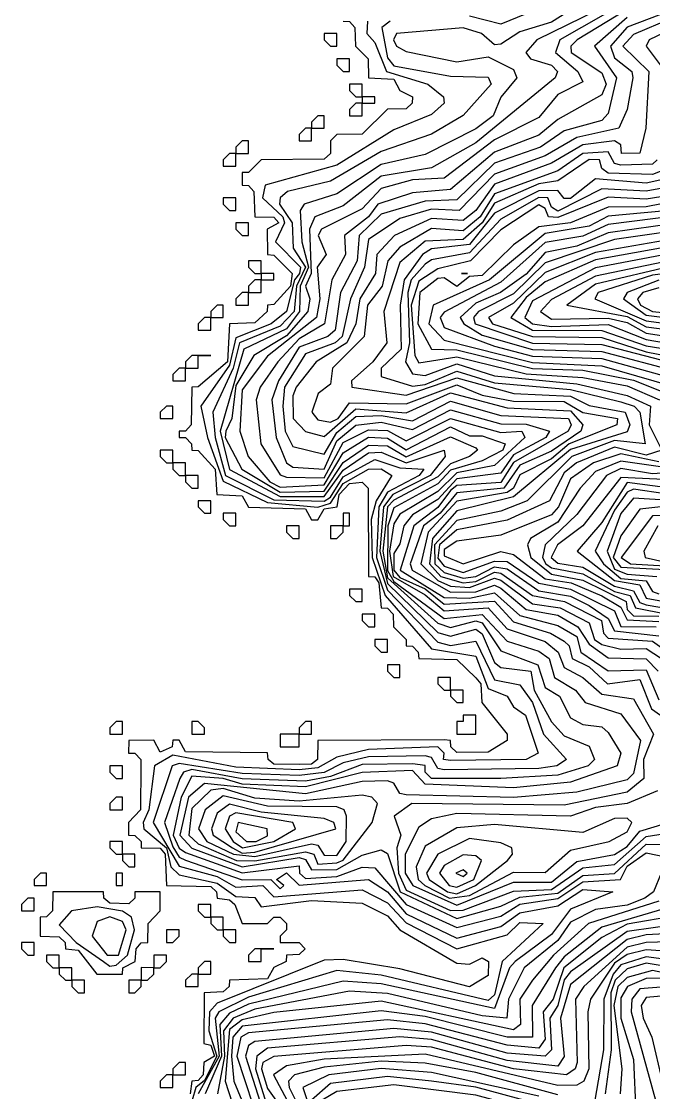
# Model space of a CAD drawing. Header units: metres. Extents: x 310028 to 360472, y 4137098 to 4159193.
# Drawn here: x 313328 to 314830, y 4148531 to 4151077 of the extents above; entities that cross this region are included whole.
import ezdxf

# ---------------------------------------------------------------- set-up
doc = ezdxf.new("R2010")
doc.units = ezdxf.units.M
for name, color, linetype in [('COAST', 5, 'Continuous'), ('CONTOUR', 254, 'Continuous'), ('CONTOUR_INDEX', 33, 'Continuous')]:
    doc.layers.add(name, color=color, linetype=linetype)

msp = doc.modelspace()

# ---------------------------------------------------------------- linework, layer by layer
at = {"layer": 'COAST'}
for points in [[(314092.2, 4151077.5), (314107.5, 4151076.3), (314120.4, 4151062.5), (314122.1, 4151017.5), (314151.6, 4150987.5), (314152.4, 4150942.5), (314212.5, 4150939.1), (314227.5, 4150912.1), (314256.9, 4150897.5), (314256.5, 4150882.5), (314242.5, 4150869.2), (314197.5, 4150867.9), (314137.5, 4150808.3), (314077.5, 4150807.5), (314062.5, 4150792.5), (314062.1, 4150762.5), (314047.5, 4150749.1), (313897.5, 4150747.6), (313867.5, 4150717.6), (313852.5, 4150717.5), (313852.4, 4150687.5), (313867.5, 4150686.9), (313880.1, 4150672.5), (313882.3, 4150612.5), (313927.5, 4150611.2), (313939.8, 4150597.5), (313911.9, 4150582.5), (313912.2, 4150522.5), (313927.5, 4150521.3), (313971.2, 4150477.5), (313967.3, 4150447.5), (313927.5, 4150403.5), (313912.5, 4150402.5), (313911.6, 4150387.5), (313882.5, 4150360.1), (313822.3, 4150357.5), (313817.7, 4150267.5), (313747.5, 4150208.1), (313732.4, 4150207.5), (313731.3, 4150117.5), (313717.5, 4150102.6), (313702.5, 4150102.5), (313702.5, 4150087.5), (313717.5, 4150087.3), (313731.9, 4150072.5), (313732.3, 4150057.5), (313747.5, 4150056.6), (313788.3, 4150012.5), (313792.3, 4149952.5), (313852.5, 4149948.8), (313867.5, 4149921.8), (314002.5, 4149917.8), (314017.5, 4149892), (314032.5, 4149892), (314047.5, 4149918), (314078, 4149922.5), (314082.8, 4149952.5), (314107.5, 4149978.4), (314137.5, 4149981.4), (314152.2, 4149967.5), (314152.4, 4149757.5), (314167.5, 4149756.3), (314176.9, 4149742.5), (314182.4, 4149682.5), (314197.5, 4149681.8), (314211.3, 4149667.5), (314212, 4149637.5), (314241.9, 4149607.5), (314242.3, 4149592.5), (314257.5, 4149591.4), (314271, 4149577.5), (314272.5, 4149562.1), (314362.5, 4149559.9), (314407.5, 4149516.8), (314419.5, 4149502.5), (314422.1, 4149457.5), (314482, 4149382.5), (314482, 4149367.5), (314437.5, 4149339.7), (314362.5, 4149338.8), (314348.7, 4149352.5), (314347.8, 4149367.5), (314332.5, 4149369.2), (314032.5, 4149367.5), (314031.4, 4149322.5), (314017.5, 4149311.1), (313987.5, 4149310.2), (313927.5, 4149311.2), (313913.9, 4149322.5), (313912.5, 4149337.8), (313717.5, 4149340.8), (313702.5, 4149368), (313687.5, 4149368), (313685.5, 4149352.5), (313657.5, 4149339.8), (313642.5, 4149367.9), (313582.5, 4149367.5), (313582.4, 4149337.5), (313597.5, 4149337.1), (313611.3, 4149322.5), (313611.3, 4149307.5), (313610.9, 4149202.5), (313581.7, 4149172.5), (313582.4, 4149142.5), (313597.5, 4149142), (313612.1, 4149127.5), (313612.5, 4149112.4), (313657.5, 4149111.7), (313669, 4149097.5), (313672.3, 4149022.5), (313777.5, 4149020.5), (313791.5, 4149007.5), (313792.5, 4148992.4), (313822.5, 4148989.1), (313834.9, 4148977.5), (313852.5, 4148932.4), (313912.5, 4148932.3), (313927.5, 4148947.2), (313942.5, 4148947.5), (313957.4, 4148932.5), (313957.5, 4148917.5), (313942.4, 4148902.5), (313942.4, 4148887.5), (313987.5, 4148887.2), (314002.3, 4148872.5), (313987.5, 4148858.5), (313957.5, 4148857.6), (313956.6, 4148842.5), (313927.5, 4148828), (313912.5, 4148800.7), (313822.5, 4148797.7), (313821.5, 4148782.5), (313807.5, 4148769.9), (313762.3, 4148767.5), (313761.4, 4148647.5), (313777.5, 4148643.4), (313786.2, 4148617.5), (313761, 4148602.5), (313759.3, 4148572.5), (313747.5, 4148559), (313732.3, 4148557.5), (313728.3, 4148527.5)], [(314047.5, 4151032.5), (314062.5, 4151017.5), (314077.5, 4151017.5), (314077.5, 4151047.5), (314047.5, 4151047.5), (314047.5, 4151032.5)], [(314077.5, 4150972.5), (314092.5, 4150957.5), (314107.5, 4150957.5), (314107.5, 4150987.5), (314077.5, 4150987.5), (314077.5, 4150972.5)], [(314107.5, 4150912.5), (314122.5, 4150897.5), (314137.5, 4150897.5), (314137.5, 4150927.5), (314107.5, 4150927.5), (314107.5, 4150912.5)], [(314107.5, 4150852.5), (314137.5, 4150852.5), (314137.5, 4150882.5), (314122.5, 4150882.5), (314107.5, 4150867.5), (314107.5, 4150852.5)], [(314137.5, 4150882.5), (314167.5, 4150882.5), (314167.5, 4150897.5), (314137.5, 4150897.5), (314137.5, 4150882.5)], [(314017.5, 4150822.5), (314047.5, 4150822.5), (314047.5, 4150852.5), (314032.5, 4150852.5), (314017.5, 4150837.5), (314017.5, 4150822.5)], [(313987.5, 4150792.5), (314017.5, 4150792.5), (314017.5, 4150822.5), (314002.5, 4150822.5), (313987.5, 4150807.5), (313987.5, 4150792.5)], [(313837.5, 4150762.5), (313867.5, 4150762.5), (313867.5, 4150792.5), (313852.5, 4150792.5), (313837.5, 4150777.5), (313837.5, 4150762.5)], [(313807.5, 4150732.5), (313837.5, 4150732.5), (313837.5, 4150762.5), (313822.5, 4150762.5), (313807.5, 4150747.5), (313807.5, 4150732.5)], [(313807.5, 4150642.5), (313822.5, 4150627.5), (313837.5, 4150627.5), (313837.5, 4150657.5), (313807.5, 4150657.5), (313807.5, 4150642.5)], [(313837.5, 4150582.5), (313852.5, 4150567.5), (313867.5, 4150567.5), (313867.5, 4150597.5), (313837.5, 4150597.5), (313837.5, 4150582.5)], [(313867.5, 4150492.5), (313882.5, 4150477.5), (313897.5, 4150477.5), (313897.6, 4150507.5), (313867.5, 4150507.5), (313867.5, 4150492.5)], [(313897.5, 4150462.5), (313927.5, 4150462.5), (313927.6, 4150477.5), (313897.5, 4150477.5), (313897.5, 4150462.5)], [(313867.5, 4150432.5), (313897.5, 4150432.5), (313897.5, 4150462.5), (313882.5, 4150462.5), (313867.5, 4150447.5), (313867.5, 4150432.5)], [(313837.5, 4150402.5), (313867.5, 4150402.5), (313867.5, 4150432.5), (313852.5, 4150432.5), (313837.5, 4150417.5), (313837.5, 4150402.5)], [(313777.5, 4150372.5), (313807.5, 4150372.5), (313807.5, 4150402.5), (313792.5, 4150402.5), (313777.5, 4150387.5), (313777.5, 4150372.5)], [(313747.5, 4150342.5), (313777.5, 4150342.5), (313777.5, 4150372.5), (313762.5, 4150372.5), (313747.5, 4150357.5), (313747.5, 4150342.5)], [(313717.5, 4150252.5), (313747.5, 4150252.5), (313747.5, 4150282.5), (313732.5, 4150282.5), (313717.5, 4150267.5), (313717.5, 4150252.5)], [(313747.5, 4150282.5), (313777.5, 4150282.5), (313747.5, 4150282.5)], [(313687.5, 4150222.5), (313717.5, 4150222.5), (313717.5, 4150252.5), (313702.5, 4150252.5), (313687.5, 4150237.5), (313687.5, 4150222.5)], [(313657.5, 4150132.5), (313687.5, 4150132.5), (313687.5, 4150162.5), (313672.5, 4150162.5), (313657.5, 4150147.5), (313657.5, 4150132.5)], [(313657.5, 4150042.5), (313672.5, 4150027.5), (313687.5, 4150027.5), (313687.5, 4150057.5), (313657.5, 4150057.5), (313657.5, 4150042.5)], [(313687.5, 4150012.5), (313702.5, 4149997.5), (313717.5, 4149997.5), (313717.5, 4150027.5), (313687.5, 4150027.5), (313687.5, 4150012.5)], [(313717.5, 4149982.5), (313732.5, 4149967.5), (313747.5, 4149967.5), (313747.5, 4149997.5), (313717.5, 4149997.5), (313717.5, 4149982.5)], [(313747.5, 4149922.5), (313762.5, 4149907.5), (313777.5, 4149907.5), (313777.5, 4149937.5), (313747.5, 4149937.5), (313747.5, 4149922.5)], [(313807.5, 4149892.5), (313822.5, 4149877.5), (313837.5, 4149877.5), (313837.5, 4149907.5), (313807.5, 4149907.5), (313807.5, 4149892.5)], [(314092.5, 4149892.5), (314092.5, 4149877.5), (314107.5, 4149877.5), (314107.5, 4149907.5), (314092.5, 4149907.6), (314092.5, 4149892.5)], [(313957.5, 4149862.5), (313972.5, 4149847.5), (313987.5, 4149847.5), (313987.5, 4149877.5), (313957.5, 4149877.5), (313957.5, 4149862.5)], [(314062.5, 4149862.5), (314062.5, 4149847.5), (314077.5, 4149847.5), (314092.5, 4149862.5), (314092.5, 4149877.5), (314062.5, 4149877.5), (314062.5, 4149862.5)], [(314107.5, 4149712.5), (314122.5, 4149697.5), (314137.5, 4149697.5), (314137.5, 4149727.5), (314107.5, 4149727.5), (314107.5, 4149712.5)], [(314137.5, 4149652.5), (314152.5, 4149637.5), (314167.5, 4149637.5), (314167.6, 4149667.5), (314137.5, 4149667.5), (314137.5, 4149652.5)], [(314167.5, 4149592.5), (314182.5, 4149577.5), (314197.5, 4149577.5), (314197.5, 4149607.5), (314167.5, 4149607.5), (314167.5, 4149592.5)], [(314197.5, 4149532.5), (314212.5, 4149517.5), (314227.5, 4149517.5), (314227.5, 4149547.5), (314197.5, 4149547.5), (314197.5, 4149532.5)], [(314317.5, 4149502.5), (314332.5, 4149487.5), (314347.5, 4149487.5), (314347.5, 4149517.5), (314317.5, 4149517.5), (314317.5, 4149502.5)], [(314347.5, 4149472.5), (314362.5, 4149457.5), (314377.5, 4149457.5), (314377.5, 4149487.5), (314347.5, 4149487.5), (314347.5, 4149472.5)], [(314362.4, 4149382.5), (314407.5, 4149382.5), (314407.5, 4149427.5), (314377.5, 4149427.5), (314377.5, 4149412.5), (314362.5, 4149412.5), (314362.4, 4149382.5)], [(313537.5, 4149382.5), (313567.5, 4149382.5), (313567.5, 4149412.5), (313552.5, 4149412.5), (313537.5, 4149397.5), (313537.5, 4149382.5)], [(313732.5, 4149382.5), (313762.5, 4149382.5), (313762.5, 4149397.5), (313747.5, 4149412.5), (313732.5, 4149412.5), (313732.5, 4149382.5)], [(313987.5, 4149382.5), (314017.5, 4149382.5), (314017.5, 4149412.5), (314002.5, 4149412.5), (313987.5, 4149397.5), (313987.5, 4149382.5)], [(313942.5, 4149352.5), (313987.5, 4149352.5), (313987.5, 4149382.5), (313942.5, 4149382.5), (313942.5, 4149352.5)], [(313537.5, 4149292.5), (313552.5, 4149277.5), (313567.5, 4149277.5), (313567.5, 4149307.5), (313537.5, 4149307.5), (313537.5, 4149292.5)], [(313537.5, 4149202.5), (313567.5, 4149202.5), (313567.5, 4149232.5), (313552.5, 4149232.5), (313537.5, 4149217.5), (313537.5, 4149202.5)], [(313537.5, 4149112.5), (313552.5, 4149097.5), (313567.5, 4149097.5), (313567.5, 4149127.5), (313537.5, 4149127.5), (313537.5, 4149112.5)], [(313567.5, 4149082.5), (313582.5, 4149067.5), (313597.5, 4149067.5), (313597.5, 4149097.5), (313567.5, 4149097.5), (313567.5, 4149082.5)], [(313357.5, 4149022.5), (313387.5, 4149022.5), (313387.5, 4149052.5), (313372.5, 4149052.5), (313357.5, 4149037.5), (313357.5, 4149022.5)], [(313552.5, 4149022.5), (313567.5, 4149022.5), (313567.5, 4149052.5), (313552.5, 4149052.5), (313552.5, 4149022.5)], [(313327.5, 4148962.5), (313357.5, 4148962.5), (313357.5, 4148992.5), (313342.5, 4148992.5), (313327.5, 4148977.5), (313327.5, 4148962.5)], [(313507, 4148812.5), (313567.5, 4148812.3), (313568.4, 4148827.5), (313597.7, 4148842.5), (313600.5, 4148872.5), (313612.5, 4148886.4), (313627.7, 4148887.5), (313628.5, 4148932.5), (313657.6, 4148962.5), (313657.5, 4149007.6), (313597.5, 4149007.5), (313597.3, 4148992.5), (313582.5, 4148979.3), (313537.5, 4148980.6), (313523.8, 4148992.5), (313522.5, 4149007.8), (313402.3, 4149007.5), (313401.5, 4148962.5), (313387.5, 4148948.1), (313372.4, 4148947.5), (313372.2, 4148902.5), (313417.5, 4148901.2), (313431.4, 4148887.5), (313432.5, 4148872.4), (313462.5, 4148869.5), (313507, 4148812.5)], [(313747.5, 4148962.5), (313762.5, 4148947.5), (313777.5, 4148947.5), (313777.6, 4148977.5), (313747.5, 4148977.5), (313747.5, 4148962.5)], [(313777.5, 4148932.5), (313792.5, 4148917.5), (313807.5, 4148917.5), (313807.5, 4148947.5), (313777.5, 4148947.5), (313777.5, 4148932.5)], [(313672.5, 4148902.5), (313672.5, 4148887.5), (313687.5, 4148887.5), (313702.5, 4148902.5), (313702.5, 4148917.5), (313672.5, 4148917.5), (313672.5, 4148902.5)], [(313807.5, 4148902.5), (313822.5, 4148887.5), (313837.5, 4148887.5), (313837.5, 4148917.5), (313807.5, 4148917.5), (313807.5, 4148902.5)], [(313327.5, 4148872.5), (313342.5, 4148857.5), (313357.5, 4148857.5), (313357.5, 4148887.5), (313327.5, 4148887.5), (313327.5, 4148872.5)], [(313867.5, 4148842.5), (313897.5, 4148842.5), (313897.5, 4148872.5), (313882.5, 4148872.5), (313867.5, 4148857.5), (313867.5, 4148842.5)], [(313897.5, 4148872.5), (313927.5, 4148872.5), (313897.5, 4148872.5)], [(313387.5, 4148842.5), (313402.5, 4148827.5), (313417.5, 4148827.5), (313417.6, 4148857.5), (313387.5, 4148857.5), (313387.5, 4148842.5)], [(313642.5, 4148842.5), (313642.5, 4148827.5), (313657.5, 4148827.5), (313672.5, 4148842.5), (313672.5, 4148857.5), (313642.5, 4148857.5), (313642.5, 4148842.5)], [(313747.5, 4148812.5), (313777.5, 4148812.5), (313777.5, 4148842.5), (313762.5, 4148842.5), (313747.5, 4148827.5), (313747.5, 4148812.5)], [(313417.5, 4148812.5), (313432.5, 4148797.5), (313447.5, 4148797.5), (313447.5, 4148827.5), (313417.5, 4148827.5), (313417.5, 4148812.5)], [(313612.5, 4148812.5), (313612.5, 4148797.5), (313627.5, 4148797.5), (313642.5, 4148812.5), (313642.5, 4148827.5), (313612.5, 4148827.6), (313612.5, 4148812.5)], [(313717.5, 4148782.5), (313747.5, 4148782.5), (313747.5, 4148812.5), (313732.5, 4148812.5), (313717.5, 4148797.5), (313717.5, 4148782.5)], [(313447.5, 4148782.5), (313462.5, 4148767.5), (313477.5, 4148767.5), (313477.5, 4148797.5), (313447.5, 4148797.5), (313447.5, 4148782.5)], [(313582.5, 4148782.5), (313582.5, 4148767.5), (313597.5, 4148767.5), (313612.5, 4148782.5), (313612.5, 4148797.5), (313582.5, 4148797.6), (313582.5, 4148782.5)], [(313687.5, 4148572.5), (313717.6, 4148572.5), (313717.5, 4148602.5), (313702.5, 4148602.5), (313687.5, 4148587.5), (313687.5, 4148572.5)], [(313657.5, 4148542.5), (313687.5, 4148542.5), (313687.5, 4148572.5), (313672.5, 4148572.5), (313657.5, 4148557.5), (313657.5, 4148542.5)]]:
    msp.add_lwpolyline(points, dxfattribs=at)
at = {"layer": 'CONTOUR'}
for points, elevation in [([(314842.5, 4151175.8), (314553.1, 4151032.5), (314526.8, 4151002.5), (314537.4, 4150987.5), (314588, 4150972.5), (314601.9, 4150957.5), (314596.2, 4150942.5), (314407.5, 4150787.8), (314302.5, 4150728.7), (314182.5, 4150708.6), (314092.5, 4150638.2), (314025.1, 4150612.5), (314012.2, 4150582.5), (314016.6, 4150477.5), (314002.8, 4150447.5), (314013, 4150417.5), (314008.7, 4150387.5), (313957.5, 4150329.1), (313880.3, 4150282.5), (313837.5, 4150211.6), (313828, 4150132.5), (313813.7, 4150102.5), (313811.6, 4150087.5), (313851.3, 4150012.5), (313942.5, 4149958), (314047.5, 4149960.5), (314092.5, 4150028.4), (314152.5, 4150069.8), (314197.5, 4150067.7), (314242.5, 4150041.6), (314347.5, 4150089.4), (314407.5, 4150063.4), (314411.4, 4150057.5), (314392.7, 4150042.5), (314347.5, 4150024.7), (314317.5, 4149993.9), (314212.5, 4149939), (314198.1, 4149922.5), (314186.9, 4149817.5), (314197.5, 4149754.1), (314317.5, 4149646.3), (314347.5, 4149636.4), (314407.5, 4149651.8), (314422.5, 4149647.4), (314467.5, 4149580.6), (314555.1, 4149547.5), (314572.5, 4149493.8), (314606.7, 4149472.5), (314632.5, 4149421.4), (314662.5, 4149405.4), (314707.5, 4149399.6), (314722.5, 4149386.2), (314752.6, 4149337.5), (314743.7, 4149307.5), (314632.5, 4149268.8), (314497.5, 4149255.1), (314287.5, 4149263.6), (314257.5, 4149295.9), (314137.5, 4149291.7), (314002.5, 4149257.3), (313852.5, 4149263.6), (313807.5, 4149277.1), (313732.5, 4149282.4), (313706.9, 4149232.5), (313688, 4149142.5), (313702.5, 4149111.2), (313717.5, 4149101.5), (313852.5, 4149052.7), (313987.5, 4149069.4), (313988.4, 4149052.5), (314002.5, 4149039.5), (314077.5, 4149044.6), (314137.5, 4149066.4), (314167.5, 4149064.7), (314242.5, 4148977.6), (314362.5, 4148923), (314467.5, 4148949.6), (314512.5, 4148978.2), (314602.5, 4148992.3), (314662.5, 4149031.5), (314751.5, 4149037.5), (314767.5, 4149068.9), (314812.5, 4149100.8), (314901.5, 4149082.5)], 40), ([(314639.2, 4151107.5), (314587.5, 4151074.5), (314512.5, 4151051.7), (314467.5, 4151022.7), (314452.5, 4151020.6), (314421.5, 4151047.5), (314377.5, 4151061.6), (314218.8, 4151047.5), (314212.3, 4151032.5), (314219.4, 4151017.5), (314242.5, 4151005.2), (314362.5, 4150980.5), (314437.5, 4150992.7), (314497.5, 4150962.3), (314505.3, 4150942.5), (314467.5, 4150896.9), (314449, 4150852.5), (314407.5, 4150821.2), (314287.5, 4150760), (314182.5, 4150736.6), (314077.5, 4150666.6), (313999.6, 4150642.5), (313990.3, 4150627.5), (313993.9, 4150552.5), (314009.8, 4150492.5), (313990, 4150447.5), (313988.9, 4150387.5), (313957.5, 4150345.6), (313856.1, 4150297.5), (313799.7, 4150102.5), (313822.5, 4150011.7), (313942.5, 4149947.6), (314047.5, 4149947.7), (314092.5, 4150010.3), (314152.5, 4150051), (314182.5, 4150053), (314242.5, 4150027.3), (314332.5, 4150057.6), (314334.9, 4150042.5), (314299.4, 4149997.5), (314210.8, 4149952.5), (314187.9, 4149922.5), (314179.5, 4149817.5), (314197.5, 4149740.7), (314317.5, 4149624.5), (314347.5, 4149615.2), (314407.5, 4149631.8), (314422.5, 4149620.8), (314452.5, 4149553.1), (314467.5, 4149540.8), (314538.9, 4149532.5), (314546.7, 4149487.5), (314587.5, 4149412), (314617.5, 4149378.7), (314677.5, 4149353.9), (314689.9, 4149322.5), (314674.5, 4149307.5), (314602.5, 4149285.1), (314467.5, 4149276.8), (314302.5, 4149277.2), (314287.5, 4149292.1), (314287.5, 4149307.8), (314257.5, 4149312.4), (314137.5, 4149310.2), (314062.5, 4149281.8), (314002.5, 4149271.1), (313852.5, 4149276.1), (313732.5, 4149298.2), (313712.6, 4149292.5), (313703.8, 4149277.5), (313667.3, 4149172.5), (313687.5, 4149114.8), (313702.5, 4149089.9), (313717.5, 4149083.2), (313852.5, 4149036), (313920.1, 4149037.5), (313942.5, 4149014.7), (313951.4, 4149022.5), (313934.1, 4149037.5), (313957.5, 4149052.9), (313987.5, 4149023.8), (314152.5, 4149036.9), (314197.5, 4149007.6), (314242.5, 4148955.9), (314362.5, 4148897.6), (314467.5, 4148925.7), (314512.5, 4148958.1), (314602.5, 4148974.4), (314662.5, 4149013.6), (314733.3, 4149007.5), (314632.5, 4148966.6), (314587.5, 4148906.3), (314501, 4148842.5), (314487.8, 4148827.5), (314452.5, 4148730.3), (314182.5, 4148789.4), (314092.5, 4148795.5), (313867.5, 4148741.1), (313822.5, 4148719.2), (313799.3, 4148692.5), (313803.5, 4148617.5), (313764.1, 4148527.5)], 30), ([(314767.5, 4151105.3), (314648.4, 4151032.5), (314633.9, 4151017.5), (314634.7, 4151002.5), (314707.5, 4150954.6), (314717.5, 4150927.5), (314707.5, 4150902.5), (314602.5, 4150843.7), (314557.5, 4150805.9), (314452.5, 4150766), (314347.5, 4150677), (314257.5, 4150669.1), (314175, 4150642.5), (314152.5, 4150612.5), (314095.8, 4150567.5), (314098.1, 4150522.5), (314065.6, 4150462.5), (314048.1, 4150357.5), (313987.5, 4150322.2), (313936.8, 4150267.5), (313894.9, 4150207.5), (313885.4, 4150177.5), (313896.4, 4150072.5), (313942.5, 4149999), (313957.5, 4149993.4), (314047.5, 4149991.5), (314092.5, 4150075.5), (314152.5, 4150105.8), (314197.5, 4150104), (314242.5, 4150080.1), (314347.5, 4150133), (314467.5, 4150099.9), (314517.5, 4150102.5), (314524.2, 4150087.5), (314452.5, 4150021.5), (314362.5, 4150004), (314317.5, 4149959.6), (314227.5, 4149905.7), (314212.5, 4149882.5), (314202.4, 4149817.5), (314211.3, 4149757.5), (314287.5, 4149713.4), (314332.5, 4149675.6), (314437.5, 4149683.1), (314482.5, 4149633), (314572.5, 4149602.7), (314603.5, 4149577.5), (314617.5, 4149540.7), (314662.5, 4149517.3), (314707.5, 4149477.9), (314782.5, 4149466.6), (314830.3, 4149382.5), (314806.7, 4149322.5), (314807.2, 4149277.5), (314767.5, 4149244.4), (314617.5, 4149213.7), (314255.6, 4149217.5), (314213.4, 4149187.5), (314229.2, 4149142.5), (314220.3, 4149112.5), (314224, 4149052.5), (314242.5, 4149012.1), (314347.5, 4148963.5), (314377.5, 4148964.2), (314497.5, 4149009.6), (314587.5, 4149013.6), (314662.5, 4149064.5), (314737.5, 4149072.7), (314812.5, 4149139.4), (314857.5, 4149146.3)], 60), ([(314872.5, 4151102.6), (314767.5, 4151063.1), (314727.7, 4151017.5), (314737.5, 4150989.8), (314778.3, 4150957.5), (314781.2, 4150942.5), (314767.9, 4150867.5), (314747.6, 4150822.5), (314647.5, 4150800.8), (314572.5, 4150756.8), (314452.5, 4150713.9), (314368.5, 4150627.5), (314302.5, 4150630.1), (314227.5, 4150608.4), (314152.5, 4150558), (314143.3, 4150492.5), (314110, 4150417.5), (314090.3, 4150327.5), (314073.7, 4150312.5), (314002.5, 4150286.7), (313952.7, 4150207.5), (313948.9, 4150162.5), (313954.5, 4150102.5), (313972.5, 4150066), (314047.5, 4150047.8), (314077.5, 4150099.4), (314122.5, 4150137.2), (314182.5, 4150140), (314257.5, 4150127.6), (314347.5, 4150174), (314467.5, 4150140.3), (314628.3, 4150132.5), (314634.5, 4150117.5), (314627.1, 4150102.5), (314497.5, 4150028.4), (314467.5, 4149980.7), (314362.5, 4149973.7), (314347.5, 4149961.6), (314317.5, 4149921.3), (314260.4, 4149877.5), (314228, 4149772.5), (314332.5, 4149707.6), (314392.5, 4149705.5), (314452.5, 4149718.6), (314512.5, 4149664.4), (314602.5, 4149641), (314647.5, 4149614.4), (314657.8, 4149577.5), (314722.5, 4149533.2), (314812.5, 4149535.2), (314842.5, 4149464)], 80), ([(314150.6, 4151077.5), (314148.7, 4151047.5), (314167.5, 4151026.4), (314195.2, 4150957.5), (314293.3, 4150927.5), (314331.3, 4150897.5), (314332.7, 4150882.5), (314302.5, 4150855.6), (314212.5, 4150819.1), (314077.5, 4150735.1), (313907.3, 4150687.5), (313900.3, 4150657.5), (313948.8, 4150612.5), (313953.2, 4150597.5), (313931.7, 4150552.5), (313990.7, 4150492.5), (313988.7, 4150477.5), (313976.8, 4150462.5), (313957.5, 4150386.8), (313920.9, 4150357.5), (313837.5, 4150324.5), (313822.5, 4150259.4), (313753.7, 4150162.5), (313769.7, 4150087.5), (313807.5, 4149983.9), (313912.5, 4149932.9), (314032.5, 4149921.9), (314062.5, 4149931.8), (314092.5, 4149978.1), (314152.5, 4150012.6), (314182.5, 4150013.4), (314208, 4149997.5), (314170.5, 4149937.5), (314159.3, 4149892.5), (314161.2, 4149802.5), (314192.5, 4149712.5), (314302.5, 4149585.4), (314407.5, 4149568.2), (314437.5, 4149490.9), (314482.5, 4149472.9), (314497.5, 4149447.2), (314525.8, 4149427.5), (314556.3, 4149337.5), (314527.5, 4149322.4), (314347.5, 4149319.6), (314330.8, 4149322.5), (314332.2, 4149337.5), (314317.5, 4149352.1), (314152.5, 4149346.3), (314077.5, 4149328.2), (314032.5, 4149302.9), (313987.5, 4149298.1), (313837.5, 4149304.4), (313687.5, 4149332.6), (313644, 4149307.5), (313630.2, 4149202.5), (313617, 4149172.5), (313618.4, 4149157.5), (313672.3, 4149112.5), (313682.7, 4149067.5), (313702.5, 4149048.1), (313792.5, 4149028.2), (313837.5, 4148996.8), (313882.5, 4148994.5), (313897.5, 4148972.2), (314017.5, 4148987.3), (314137.5, 4148980.6), (314197.5, 4148950.7), (314227.5, 4148917.8), (314362.5, 4148837.9), (314392.5, 4148835.8), (314422.5, 4148851.1), (314437.6, 4148842.5), (314437.5, 4148808.8), (314392.5, 4148782.3), (314227.5, 4148824.6), (314092.5, 4148847), (314047.5, 4148845.1), (313792.5, 4148743.5), (313774.6, 4148722.5), (313772.7, 4148677.5), (313791.9, 4148617.5), (313762.5, 4148559.1), (313742.3, 4148542.5), (313724.9, 4148482.5)], 10), ([(314203.9, 4151077.5), (314184.7, 4151062.5), (314197.5, 4150990.3), (314212.5, 4150971.2), (314347.5, 4150946.5), (314437.5, 4150943.9), (314444.4, 4150927.5), (314377.5, 4150853.2), (314302.5, 4150808.8), (314182.5, 4150767.6), (314062.5, 4150697.1), (313959.8, 4150672.5), (313942.6, 4150657.5), (313941.1, 4150642.5), (313971.4, 4150597.5), (313973.3, 4150537.5), (314002.6, 4150492.5), (313981.5, 4150447.5), (313975.7, 4150387.5), (313942.5, 4150352.1), (313846, 4150312.5), (313830.7, 4150252.5), (313782.9, 4150147.5), (313787.9, 4150087.5), (313812.9, 4149997.5), (313927.5, 4149939.9), (314047.5, 4149936.3), (314062.5, 4149945.6), (314092.5, 4149994.2), (314167.5, 4150035), (314227.5, 4150015.7), (314283.9, 4150012.5), (314273.3, 4149997.5), (314197.5, 4149957.6), (314176.8, 4149922.5), (314172, 4149802.5), (314197.5, 4149724.8), (314317.5, 4149601.4), (314347.5, 4149593.5), (314407.5, 4149603.9), (314452.5, 4149511.4), (314512.5, 4149499.6), (314542.5, 4149457.5), (314568.4, 4149382.5), (314623, 4149322.5), (314600, 4149307.5), (314557.5, 4149300.8), (314332.5, 4149297.8), (314317.5, 4149301.3), (314302.5, 4149326.9), (314287.5, 4149331.1), (314152.5, 4149328.8), (314092.5, 4149314.3), (314047.5, 4149291.5), (313987.5, 4149284.3), (313852.5, 4149289.3), (313702.5, 4149312.7), (313686.2, 4149307.5), (313641, 4149172.5), (313702.5, 4149069.1), (313792.5, 4149044), (313837.5, 4149018.7), (313901.1, 4149022.5), (313927.5, 4148995.9), (314137.5, 4149012.2), (314197.5, 4148981.9), (314242.5, 4148934), (314362.5, 4148872.5), (314482.5, 4148905.8), (314512.5, 4148935), (314567.8, 4148932.5), (314470.4, 4148842.5), (314452.5, 4148763.2), (314437.5, 4148749.3), (314182.5, 4148810), (314077.5, 4148821), (313867.5, 4148757.8), (313797.2, 4148722.5), (313787.8, 4148707.5), (313797.7, 4148617.5), (313747.5, 4148527.5)], 20), ([(314767.5, 4151086), (314689.8, 4151017.5), (314741.9, 4150942.5), (314722.5, 4150857.4), (314707.5, 4150841), (314617.5, 4150816.2), (314561.5, 4150777.5), (314452.5, 4150739.4), (314362.5, 4150652.8), (314287.5, 4150649.5), (314182.5, 4150618.1), (314130.7, 4150567.5), (314125.8, 4150507.5), (314086.1, 4150432.5), (314073.5, 4150342.5), (314056.3, 4150327.5), (313987.5, 4150302.2), (313938.9, 4150222.5), (313922.6, 4150177.5), (313933.5, 4150087.5), (313957.4, 4150027.5), (313972.5, 4150017), (314047.5, 4150012.2), (314077.5, 4150079.6), (314122.5, 4150117.2), (314182.5, 4150124.1), (314257.5, 4150106.4), (314347.5, 4150153.7), (314467.5, 4150119.9), (314527.5, 4150119.6), (314582.7, 4150102.5), (314573.9, 4150087.5), (314497.5, 4150046.2), (314467.5, 4150003), (314362.5, 4149989.5), (314317.5, 4149940.5), (314257.5, 4149903.9), (314236.5, 4149877.5), (314227.5, 4149835.2), (314212.5, 4149812), (314212.9, 4149772.5), (314227.5, 4149755.2), (314287.5, 4149727.8), (314332.5, 4149691.7), (314452.5, 4149698.6), (314497.5, 4149649.9), (314585.5, 4149622.5), (314617.5, 4149603.6), (314629.8, 4149592.5), (314637, 4149562.5), (314677.5, 4149542.5), (314720.7, 4149502.5), (314797.5, 4149512.2), (314825.6, 4149442.5), (314868.4, 4149412.5)], 70), ([(314872.5, 4151083.2), (314782.5, 4151045.9), (314757.1, 4151017.5), (314818.7, 4150957.5), (314812.2, 4150822.5), (314797.5, 4150763.4), (314754.4, 4150762.5), (314752.5, 4150783.3), (314737.5, 4150792.8), (314662.5, 4150783.4), (314587.5, 4150739.6), (314452.5, 4150689.5), (314407.5, 4150627.3), (314377.5, 4150603.3), (314302.5, 4150607.8), (314214.4, 4150567.5), (314172.4, 4150522.5), (314169.1, 4150477.5), (314132.4, 4150417.5), (314122.5, 4150357.8), (314101.3, 4150312.5), (314028.3, 4150267.5), (313980.8, 4150207.5), (313972.5, 4150186.6), (313973.6, 4150132.5), (314002.5, 4150101.8), (314047.5, 4150090.2), (314122.5, 4150156.1), (314242.5, 4150146.4), (314347.5, 4150193.8), (314482.5, 4150157.9), (314632.5, 4150151), (314661.9, 4150117.5), (314657.6, 4150102.5), (314587.5, 4150055.5), (314512.5, 4150022.1), (314474, 4149967.5), (314362.5, 4149956.1), (314322.7, 4149907.5), (314283, 4149877.5), (314251.4, 4149787.5), (314256.8, 4149772.5), (314347.5, 4149720.3), (314407.5, 4149720.8), (314452.5, 4149736.5), (314467.5, 4149729.9), (314527.5, 4149678.7), (314602.5, 4149665.1), (314650.5, 4149637.5), (314677.5, 4149596.6), (314722.5, 4149563.8), (314812.5, 4149561.7), (314841.2, 4149532.5)], 90), ([(314527.5, 4151094.4), (314467.5, 4151070.2), (314392.5, 4151089)], 20), ([(314857.5, 4150724.5), (314827.5, 4150713), (314722.5, 4150715.6), (314707.5, 4150727.1), (314702.1, 4150747.5), (314677.5, 4150748.7), (314602.5, 4150697.6), (314557.5, 4150690.7), (314452.5, 4150645), (314422.5, 4150597.5), (314377.5, 4150558.2), (314287.5, 4150554.1), (314227.5, 4150503.4), (314189.2, 4150387.5), (314196.1, 4150312.5), (314162.8, 4150267.5), (314112.6, 4150222.5), (314112.8, 4150207.5), (314242.5, 4150188.3), (314362.5, 4150229.5), (314497.9, 4150192.5), (314632.5, 4150185.9), (314677.5, 4150163.9), (314762.6, 4150147.5), (314773.6, 4150117.5), (314767.5, 4150100.9), (314632.5, 4150059), (314497.5, 4149946.3), (314362.5, 4149913.1), (314304.6, 4149847.5), (314297.4, 4149787.5), (314324.3, 4149757.5), (314377.5, 4149742.5), (314407.5, 4149745.4), (314452.5, 4149767.7), (314467.5, 4149765), (314542.5, 4149712.2), (314618.7, 4149697.5), (314706.8, 4149652.5), (314711, 4149622.5), (314722.5, 4149610.6), (314827.5, 4149603.3), (314872.5, 4149572.1)], 110), ([(314902.5, 4150711.9), (314812.5, 4150691.8), (314692.5, 4150702.1), (314632.5, 4150655.7), (314617.5, 4150655.4), (314602.5, 4150675.1), (314557.5, 4150674.3), (314452.5, 4150621.1), (314392.5, 4150546.2), (314302.5, 4150535.7), (314281.1, 4150522.5), (314237.2, 4150462.5), (314227.8, 4150402.5), (314230.3, 4150297.5), (314182.8, 4150252.5), (314182.5, 4150232.4), (314257.5, 4150210), (314287.5, 4150213.8), (314362.5, 4150245.7), (314452.5, 4150217.9), (314632.5, 4150201.5), (314752.5, 4150172.6), (314784.2, 4150162.5), (314797.8, 4150147.5), (314810.7, 4150072.5), (314737.5, 4150080.6), (314636.2, 4150042.5), (314529.5, 4149937.5), (314467.5, 4149912.7), (314362.5, 4149890.1), (314309.7, 4149832.5), (314310.7, 4149787.5), (314332.5, 4149766.6), (314377.5, 4149753.5), (314407.5, 4149757.3), (314452.5, 4149780.1), (314482.5, 4149775.7), (314557.5, 4149723.4), (314632.5, 4149710.8), (314677.5, 4149688.1), (314722.5, 4149657.6), (314737.5, 4149628.4), (314842.5, 4149616.1)], 120), ([(314947.5, 4150697.7), (314812.5, 4150672.8), (314707.5, 4150678.5), (314602.5, 4150625.5), (314587.5, 4150634.9), (314579.1, 4150657.5), (314557.5, 4150658.1), (314467.5, 4150606.7), (314392.5, 4150526.4), (314302.5, 4150509.8), (314287.5, 4150499.5), (314254.2, 4150462.5), (314246.3, 4150432.5), (314250.1, 4150312.5), (314240.3, 4150267.5), (314257.5, 4150239.2), (314287.5, 4150235.3), (314362.5, 4150262.4), (314452.5, 4150234.6), (314647.5, 4150215.2), (314767.5, 4150187.7), (314822.9, 4150162.5), (314819.8, 4150117.5), (314850, 4150057.5), (314812.5, 4150046), (314737.5, 4150064.3), (314647.2, 4150027.5), (314617.5, 4150003.7), (314582.8, 4149937.5), (314482.5, 4149891.1), (314362.5, 4149868), (314321.6, 4149832.5), (314317.5, 4149800.5), (314332.5, 4149781.5), (314377.5, 4149767.1), (314452.5, 4149793.5), (314482.5, 4149793.3), (314557.5, 4149741.1), (314632.5, 4149727.4), (314737.5, 4149675.4), (314752.5, 4149638.5), (314836.8, 4149637.5)], 130), ([(314947.5, 4150675.5), (314812.5, 4150654.3), (314722.5, 4150658.5), (314602.5, 4150610.3), (314580.4, 4150612.5), (314572.5, 4150631.8), (314557.5, 4150640.6), (314467.5, 4150581.3), (314395.3, 4150507.5), (314317.5, 4150488.3), (314272.5, 4150459.4), (314254.4, 4150402.5), (314262.8, 4150282.5), (314272.5, 4150264.9), (314362.5, 4150279.3), (314527.5, 4150238.8), (314662.5, 4150230.6), (314767.5, 4150210.1), (314844.7, 4150177.5)], 140), ([(314902.5, 4150630.5), (314722.5, 4150614), (314677.5, 4150589.6), (314572.5, 4150572.8), (314440, 4150462.5), (314306.4, 4150402.5), (314296.1, 4150357.5), (314332.5, 4150318.9), (314542.5, 4150266), (314707.5, 4150257.7), (314872.5, 4150210.6)], 160), ([(314947.5, 4150622.7), (314722.5, 4150593.7), (314662.5, 4150566.2), (314572.5, 4150551.5), (314467.5, 4150457.2), (314332.5, 4150385.2), (314323, 4150372.5), (314332.5, 4150349.3), (314452.5, 4150304.9), (314542.5, 4150280.9), (314707.5, 4150275.4), (314887.5, 4150225.3)], 170), ([(314947.5, 4150605.7), (314722.5, 4150573.8), (314647.5, 4150542.8), (314572.5, 4150527.5), (314527.5, 4150476.2), (314466.4, 4150432.5), (314407.5, 4150407.1), (314370.5, 4150372.5), (314379.1, 4150357.5), (314422.5, 4150330.7), (314542.5, 4150296.5), (314707.5, 4150292.1), (314887.5, 4150244.5)], 180), ([(314947.5, 4150588.2), (314737.5, 4150557.9), (314572.5, 4150503.1), (314497.5, 4150429.4), (314413.8, 4150387.5), (314402.2, 4150372.5), (314406.4, 4150357.5), (314542.5, 4150312), (314707.5, 4150308.6), (314887.5, 4150262.2)], 190), ([(314917.5, 4150550), (314692.5, 4150509.7), (314572.5, 4150457.9), (314527.5, 4150420.6), (314491.1, 4150372.5), (314542.5, 4150342.7), (314707.5, 4150342.2), (314812.5, 4150305.7), (314902.5, 4150291.5)], 210), ([(314917.5, 4150533.9), (314692.5, 4150490.6), (314542.5, 4150412.6), (314524, 4150372.5), (314542.4, 4150357.5), (314587.5, 4150351.4), (314722.5, 4150356.6), (314812.5, 4150320.4), (314932.5, 4150300.1)], 220), ([(314932.5, 4150521.2), (314692.5, 4150471.5), (314587.5, 4150415.3), (314561.7, 4150387.5), (314587.5, 4150368.6), (314722.5, 4150371.6), (314767.5, 4150361.1), (314812.5, 4150335.3), (314932.5, 4150317.8)], 230), ([(315067.5, 4150541.1), (314692.5, 4150451.8), (314623.8, 4150402.5), (314767.5, 4150375.6), (314812.5, 4150350.7), (314917.5, 4150337.2)], 240), ([(314842.5, 4150461.4), (314767.8, 4150432.5), (314758.9, 4150417.5), (314812.5, 4150378.4), (314932.5, 4150363.6)], 260), ([(314842.5, 4150443.4), (314804.7, 4150432.5), (314792.5, 4150417.5), (314799.5, 4150402.5), (314827.9, 4150387.5), (314932.5, 4150377.1)], 270), ([(314842.5, 4150029.9), (314752.5, 4150048.5), (314687.6, 4150027.5), (314632.5, 4149989.2), (314604.3, 4149922.5), (314587.5, 4149904), (314467.5, 4149855.9), (314362.5, 4149841.5), (314332.5, 4149821.4), (314332.5, 4149806.8), (314377.5, 4149787.6), (314467.5, 4149816.8), (314497.5, 4149809.7), (314572.5, 4149751.9), (314634.5, 4149742.5), (314707.5, 4149711.4), (314752.5, 4149684.5), (314767.5, 4149654.6), (314842.5, 4149650.7)], 140), ([(314872.5, 4150004.5), (314827.5, 4150001.3), (314752.5, 4150013.7), (314718.7, 4149997.5), (314647.5, 4149905), (314573, 4149832.5), (314566.6, 4149802.5), (314574.5, 4149787.5), (314587.5, 4149777.7), (314662.5, 4149763.7), (314737.5, 4149721.5), (314774.3, 4149712.5), (314787.7, 4149682.5), (314939.3, 4149652.5)], 160), ([(314872.5, 4149987), (314752.5, 4149992.9), (314662.3, 4149877.5), (314601.7, 4149832.5), (314586.5, 4149802.5), (314602.5, 4149788.6), (314662.5, 4149779.7), (314737.5, 4149734.7), (314782.5, 4149723), (314797.5, 4149695.5), (314812.5, 4149689.7), (314947.5, 4149667)], 170), ([(314857.5, 4149968.7), (314767.5, 4149980.4), (314707.5, 4149885.6), (314649, 4149817.5), (314737.5, 4149747.8), (314797.5, 4149737.4), (314812.5, 4149706), (314947.5, 4149681.5)], 180), ([(314857.5, 4149953.4), (314782.5, 4149965.1), (314767.5, 4149957.4), (314737.5, 4149915.3), (314691.4, 4149817.5), (314710.9, 4149787.5), (314752.5, 4149752.9), (314812.5, 4149747.1), (314827.5, 4149721.8), (314842.5, 4149715.9)], 190), ([(314932.5, 4149932.1), (314797.5, 4149917.4), (314752.5, 4149854), (314734.3, 4149802.5), (314752.5, 4149779.4), (314857.5, 4149773.6)], 210), ([(314902.5, 4149904.9), (314827.5, 4149901.8), (314753.3, 4149802.5), (314775.1, 4149787.5), (314857.5, 4149782.6)], 220), ([(314840.5, 4149877.5), (314806.9, 4149817.5), (314810.2, 4149802.5), (314876.9, 4149787.5)], 230), ([(313838.7, 4149082.5), (313882.5, 4149081.3), (314002.5, 4149103), (314022.3, 4149097.5), (314032.5, 4149073.2), (314077.5, 4149076.9), (314092.5, 4149083.1), (314161.2, 4149172.5), (314173.7, 4149217.5), (314160.3, 4149232.5), (314137.5, 4149237.3), (313987.5, 4149223.6), (313882.5, 4149230.4), (313807.5, 4149253.4), (313777.5, 4149249.8), (313732.5, 4149205.7), (313725.6, 4149142.5), (313747.5, 4149121.5), (313838.7, 4149082.5)], 60), ([(314840, 4149247.5), (314767.5, 4149218), (314692.5, 4149208.2), (314632.5, 4149187.7), (314362.5, 4149193.7), (314302.5, 4149181), (314272.5, 4149161.3), (314239.4, 4149097.5), (314240, 4149052.5), (314258.3, 4149022.5), (314362.5, 4148976.1), (314497.5, 4149030.6), (314587.5, 4149031.1), (314647.5, 4149080.1), (314737.5, 4149096.7), (314767.5, 4149115.5), (314797.5, 4149151.7), (314857.5, 4149170.5)], 70), ([(313831.4, 4149097.5), (313882.5, 4149091.4), (314017.5, 4149121.7), (314032.5, 4149119), (314047.5, 4149095.3), (314077.5, 4149094.5), (314099.6, 4149127.5), (314100.7, 4149187.5), (314095.1, 4149202.5), (314077.5, 4149209.8), (313912.5, 4149211.4), (313807.5, 4149236.3), (313764.3, 4149202.5), (313748.6, 4149157.5), (313767.9, 4149127.5), (313831.4, 4149097.5)], 70), ([(313829.7, 4149112.5), (313852.5, 4149099.9), (313882.5, 4149101.9), (314075.1, 4149157.5), (314070.4, 4149172.5), (314047.5, 4149182.2), (313897.5, 4149197.4), (313822.5, 4149216), (313792.5, 4149195.1), (313779.4, 4149157.5), (313783.2, 4149142.5), (313829.7, 4149112.5)], 80), ([(313853.1, 4149112.5), (313927.5, 4149127.5), (313978.9, 4149157.5), (313972.5, 4149172.5), (313837.5, 4149195.3), (313822.1, 4149187.5), (313812, 4149157.5), (313831.2, 4149127.5), (313853.1, 4149112.5)], 90), ([(314345.1, 4148992.5), (314392.5, 4148999.3), (314497.5, 4149054.7), (314572.5, 4149053.9), (314632.5, 4149107.2), (314724.8, 4149127.5), (314767.5, 4149150.3), (314778.3, 4149172.5), (314767.5, 4149182.8), (314737.5, 4149181.9), (314662.5, 4149148.6), (314452.5, 4149167.6), (314362.5, 4149160), (314287.5, 4149116), (314266, 4149067.5), (314271, 4149037.5), (314286.5, 4149022.5), (314345.1, 4148992.5)], 80), ([(314340.3, 4149007.5), (314362.5, 4149003.4), (314407.1, 4149022.5), (314483.1, 4149082.5), (314494.9, 4149097.5), (314493.5, 4149112.5), (314467.5, 4149124.6), (314392.5, 4149134.6), (314317.5, 4149097.6), (314290.6, 4149052.5), (314297.1, 4149037.5), (314340.3, 4149007.5)], 90), ([(314848.6, 4149052.5), (314830.3, 4149007.5), (314809.5, 4148992.5), (314767.5, 4148976.3), (314692.5, 4148965.5), (314632.5, 4148935.7), (314602.5, 4148892.3), (314522.9, 4148827.5), (314485.7, 4148752.5), (314481.8, 4148707.5), (314422.5, 4148713.4), (314197.5, 4148766.2), (314107.5, 4148772), (313882.5, 4148729.2), (313830.7, 4148707.5), (313808, 4148677.5), (313809.9, 4148617.5), (313793.7, 4148527.5)], 40), ([(314359.9, 4149052.5), (314377.5, 4149044.2), (314387, 4149052.5), (314377.5, 4149060.3), (314359.9, 4149052.5)], 110), ([(313522.6, 4148842.5), (313537.5, 4148831.1), (313552.5, 4148833.9), (313579.3, 4148857.5), (313596.7, 4148917.5), (313589.2, 4148947.5), (313567.5, 4148961.9), (313507.5, 4148972.3), (313446.2, 4148962.5), (313417.5, 4148929.2), (313457.7, 4148887.5), (313522.6, 4148842.5)], 10), ([(314887.5, 4148977), (314707.5, 4148923.8), (314617.5, 4148853.1), (314597.4, 4148827.5), (314541.7, 4148737.5), (314542.2, 4148662.5), (314482.5, 4148662), (314287.5, 4148711.5), (314182.5, 4148725), (313852.5, 4148688.4), (313830.1, 4148662.5), (313827, 4148617.5), (313832.2, 4148557.5), (313897.5, 4148400.7)], 60), ([(313531, 4148857.5), (313557.9, 4148857.5), (313576.8, 4148917.5), (313567.5, 4148937.4), (313537.5, 4148948.1), (313507.5, 4148937.1), (313495.8, 4148902.5), (313531, 4148857.5)], 20), ([(314887.5, 4148951.5), (314767.5, 4148931.2), (314707.5, 4148899.2), (314617.1, 4148827.5), (314591.3, 4148752.5), (314567.5, 4148722.5), (314572.5, 4148657.7), (314557.5, 4148636.5), (314482.5, 4148643.4), (314287.5, 4148694.4), (314197.5, 4148703.7), (313867.5, 4148673), (313848.8, 4148662.5), (313839.4, 4148617.5), (313897.5, 4148441.5)], 70), ([(314902.5, 4148932.8), (314767.5, 4148913.5), (314632.5, 4148817.9), (314617.5, 4148798.5), (314602.8, 4148737.5), (314583.5, 4148707.5), (314587.4, 4148632.5), (314572.5, 4148617.1), (314482.5, 4148624.5), (314302.5, 4148674.3), (314212.5, 4148683.3), (313882.5, 4148652.3), (313867.5, 4148642.7), (313860.3, 4148617.5), (313912.5, 4148453.3)], 80), ([(314917.5, 4148910.9), (314812.5, 4148905.5), (314767.5, 4148894.5), (314632.5, 4148787.8), (314608.7, 4148707.5), (314617.5, 4148616.2), (314602.5, 4148593.8), (314482.5, 4148606.9), (314302.5, 4148656.8), (314227.5, 4148662.9), (313912.5, 4148635.9), (313887.4, 4148617.5), (313884.2, 4148587.5), (313912.5, 4148495.5)], 90), ([(314917.5, 4148862.5), (314812.5, 4148869.6), (314767.5, 4148858.9), (314737.5, 4148838.6), (314680.5, 4148752.5), (314673.8, 4148722.5), (314676.8, 4148587.5), (314664.3, 4148557.5), (314647.5, 4148548.6), (314602.5, 4148547.4), (314287.5, 4148621.8), (314047.5, 4148610), (313957.5, 4148594.4), (313927.1, 4148572.5), (314032.5, 4148374.7)], 110), ([(314902.5, 4148841.4), (314812.5, 4148853.5), (314752.5, 4148834.5), (314733.9, 4148812.5), (314711.8, 4148752.5), (314711.2, 4148632.5), (314690.7, 4148512.5)], 120), ([(314917.5, 4148821.1), (314812.5, 4148838), (314767.5, 4148824.6), (314739.1, 4148797.5), (314728.4, 4148767.5), (314729.2, 4148632.5), (314715.3, 4148527.5)], 130), ([(314917.5, 4148802), (314827.5, 4148820.7), (314767.5, 4148804.2), (314745.7, 4148782.5), (314735.7, 4148737.5), (314754.7, 4148587.5), (314751.1, 4148527.5)], 140), ([(314835.3, 4148512.5), (315097.5, 4148527.8), (315247.5, 4148554.1), (315266.9, 4148572.5), (315292.5, 4148634.5), (315337.5, 4148658.6), (315405.9, 4148722.5), (315422.7, 4148752.5), (315412.5, 4148769.5), (315385.8, 4148782.5), (315277.5, 4148792.5), (315172.5, 4148783.3), (314992.5, 4148731.2), (314977.5, 4148734.2), (314962.5, 4148760.2), (314857.5, 4148782.4), (314797.5, 4148777), (314778.4, 4148752.5), (314776.9, 4148722.5), (314835.3, 4148512.5)], 160), ([(314866.1, 4148542.5), (315082.5, 4148541.9), (315247.5, 4148565.2), (315262.5, 4148583.8), (315280.6, 4148647.5), (315292.5, 4148664.7), (315322.5, 4148677), (315355.9, 4148707.5), (315374.4, 4148737.5), (315368.8, 4148752.5), (315292.5, 4148772.7), (314962.5, 4148707.3), (314947.5, 4148739.7), (314857.5, 4148761), (314812.5, 4148756.4), (314801.1, 4148737.5), (314805.7, 4148707.5), (314826.2, 4148662.5), (314850.4, 4148557.5), (314866.1, 4148542.5)], 170), ([(314602.5, 4148525), (314407.5, 4148578.1), (314287.5, 4148600.5), (314182.5, 4148605.7), (314047.5, 4148590.9), (313976.6, 4148572.5), (313962.8, 4148557.5), (313964, 4148542.5), (314032.5, 4148406.6)], 120), ([(314557.5, 4148522.2), (314302.5, 4148578), (314182.5, 4148588.2), (314058.6, 4148572.5), (313996.8, 4148542.5), (314032.5, 4148434.9)], 130), ([(314542.5, 4148507.1), (314407.5, 4148543.2), (314302.5, 4148557.6), (314197.5, 4148568.7), (314062.5, 4148552.6), (314016.9, 4148512.5)], 140)]:
    msp.add_lwpolyline(points, dxfattribs=dict(at, elevation=elevation))
at = {"layer": 'CONTOUR_INDEX'}
for points, elevation in [([(314767.5, 4151124.1), (314607.5, 4151032.5), (314597.2, 4151002.5), (314650.6, 4150957.5), (314662.5, 4150932.7), (314602.5, 4150903.2), (314557.5, 4150848.5), (314452.5, 4150795.4), (314332.5, 4150703.7), (314257.5, 4150700.2), (314182.5, 4150679.7), (314137.5, 4150631.1), (314040.5, 4150582.5), (314032.7, 4150567.5), (314052.2, 4150522.5), (314030.3, 4150492.5), (314037.2, 4150417.5), (314028.8, 4150372.5), (313912.5, 4150280.7), (313852.5, 4150201), (313846.4, 4150102.5), (313866.3, 4150042.5), (313918.3, 4149982.5), (313942.5, 4149969.4), (314047.5, 4149975), (314092.5, 4150050.9), (314152.5, 4150088.2), (314197.5, 4150085.8), (314242.5, 4150058.1), (314347.5, 4150113.1), (314392.5, 4150091.6), (314422.5, 4150091.9), (314477.2, 4150072.5), (314471.6, 4150057.5), (314422.5, 4150031.9), (314347.5, 4150010.2), (314317.5, 4149977.6), (314212.5, 4149920.2), (314198.6, 4149877.5), (314197.5, 4149771.6), (314212.5, 4149745.4), (314332.5, 4149657.5), (314422.5, 4149667), (314482.5, 4149603.3), (314557.5, 4149579.7), (314581.8, 4149562.5), (314594.7, 4149517.5), (314645, 4149487.5), (314668, 4149457.5), (314752.5, 4149431.1), (314799.3, 4149367.5), (314782.5, 4149289.3), (314767.5, 4149273.7), (314647.5, 4149245), (314497.5, 4149232.1), (314242.5, 4149238.6), (314227.5, 4149241.6), (314212.5, 4149266.3), (314197.5, 4149271.5), (314137.5, 4149270.3), (314002.5, 4149241), (313762.5, 4149265.5), (313724.6, 4149232.5), (313703.9, 4149142.5), (313732.5, 4149111.9), (313852.5, 4149067.3), (313987.5, 4149089.3), (314002.5, 4149085), (314017.5, 4149060.2), (314077.5, 4149060.6), (314137.5, 4149094.6), (314182.5, 4149107.6), (314197.5, 4149098.9), (314228, 4149007.5), (314362.5, 4148944.1), (314467.5, 4148973.6), (314512.5, 4148995.4), (314602.5, 4149004.7), (314662.5, 4149046.3), (314737.5, 4149051.5), (314812.5, 4149121.3), (314962.5, 4149120.3)], 50), ([(314857.5, 4151050.7), (314819.9, 4151032.5), (314812.6, 4151017.5), (314858.1, 4150957.5)], 100), ([(314839.2, 4150747.5), (314827.5, 4150737.1), (314752.5, 4150734.7), (314737.5, 4150739), (314722.5, 4150766.6), (314662.5, 4150763), (314602.5, 4150721.2), (314452.5, 4150667), (314418, 4150612.5), (314377.5, 4150578.9), (314302.5, 4150584.1), (314227.5, 4150539.7), (314198.7, 4150507.5), (314185.1, 4150447.5), (314150.6, 4150402.5), (314142.2, 4150327.5), (314067.4, 4150252.5), (314062.5, 4150214.1), (314033.3, 4150192.5), (314018.1, 4150147.5), (314032.5, 4150129.6), (314062.5, 4150124.5), (314080.4, 4150132.5), (314107.5, 4150169.9), (314242.5, 4150167.4), (314362.5, 4150212.5), (314422.5, 4150188.4), (314497.5, 4150174), (314617.5, 4150173), (314662.5, 4150146.8), (314744.8, 4150132.5), (314743.1, 4150117.5), (314630, 4150072.5), (314587.5, 4150037.3), (314512.5, 4149998.7), (314497.5, 4149967.5), (314482.5, 4149956.9), (314362.5, 4149936), (314294.2, 4149862.5), (314277.4, 4149787.5), (314317.5, 4149748.1), (314347.5, 4149734.7), (314392.5, 4149731), (314452.5, 4149753.3), (314467.5, 4149748.6), (314542.5, 4149692.4), (314608.4, 4149682.5), (314677.5, 4149647.1), (314690.1, 4149607.5), (314707.5, 4149595.7), (314752.5, 4149584.2), (314812.5, 4149586.2), (314849.5, 4149562.5)], 100), ([(314962.5, 4150665.3), (314812.5, 4150635.9), (314722.5, 4150635.4), (314633.1, 4150597.5), (314557.5, 4150588.7), (314497.5, 4150545.7), (314422.5, 4150473), (314392.5, 4150470.7), (314362.5, 4150446.6), (314332.5, 4150467.1), (314317.5, 4150465.7), (314274.9, 4150432.5), (314270.2, 4150357.5), (314302.5, 4150298), (314362.5, 4150296.4), (314542.5, 4150251.6), (314662.5, 4150247.5), (314782.5, 4150223.9), (314872.5, 4150188)], 150), ([(314947.5, 4150572.1), (314692.5, 4150527.7), (314572.5, 4150479.9), (314497.5, 4150406.7), (314437.6, 4150372.5), (314447.7, 4150357.5), (314542.5, 4150327.6), (314707.5, 4150325.5), (314812.5, 4150290.9), (314902.5, 4150274.1)], 200), ([(314373.9, 4150477.5), (314388.1, 4150477.5), (314373.9, 4150477.5)], 150), ([(314917.5, 4150484.7), (314827.5, 4150473.6), (314698.5, 4150432.5), (314691, 4150417.5), (314812.5, 4150365.2), (314932.5, 4150348.8)], 250), ([(314857.5, 4150016.1), (314752.5, 4150031.7), (314692.5, 4150006.7), (314655.6, 4149967.5), (314602.5, 4149886.6), (314537.9, 4149847.5), (314530.7, 4149832.5), (314538.5, 4149802.5), (314587.5, 4149762.6), (314662.5, 4149748.3), (314765.3, 4149697.5), (314767.5, 4149678.9), (314782.5, 4149664), (314842.5, 4149663.3)], 150), ([(314872.5, 4149938), (314782.5, 4149943.7), (314752.5, 4149907), (314720.2, 4149817.5), (314737.5, 4149775.1), (314767.5, 4149762.9), (314837.9, 4149757.5)], 200), ([(313862.3, 4149127.5), (313885.7, 4149127.5), (313912.5, 4149141.3), (313912, 4149157.5), (313842.7, 4149172.5), (313837.5, 4149150.2), (313862.3, 4149127.5)], 100), ([(314344.4, 4149022.5), (314362.5, 4149018.9), (314403.4, 4149037.5), (314421.5, 4149082.5), (314407.5, 4149093.3), (314377.5, 4149095.4), (314332.5, 4149070.1), (314321.1, 4149052.5), (314344.4, 4149022.5)], 100), ([(314842.5, 4148985.6), (314675.6, 4148932.5), (314592.7, 4148857.5), (314542.5, 4148797.8), (314512.7, 4148752.5), (314513.8, 4148692.5), (314497.5, 4148679.9), (314182.5, 4148747.8), (313927.5, 4148721.1), (313852.5, 4148703.6), (313822.5, 4148680.6), (313811.9, 4148557.5), (313845.8, 4148452.5)], 50), ([(314947.5, 4148891.1), (314812.5, 4148887.6), (314767.5, 4148876.2), (314664.6, 4148782.5), (314644.4, 4148752.5), (314648.7, 4148602.5), (314644.1, 4148587.5), (314623.7, 4148572.5), (314497.5, 4148586.9), (314302.5, 4148638.4), (314242.5, 4148642.5), (313927.5, 4148616.7), (313901.7, 4148602.5), (313898, 4148587.5), (313912.5, 4148540.3), (313987.5, 4148435)], 100), ([(314857.5, 4148802.5), (314812.5, 4148802.1), (314768.7, 4148782.5), (314752.5, 4148755.9), (314752.6, 4148707.5), (314782.5, 4148609.4), (314787.8, 4148482.5)], 150), ([(314493.8, 4148257.5), (314542.5, 4148249.1), (314563.1, 4148257.5), (314659.9, 4148377.5), (314651.8, 4148392.5), (314606.7, 4148422.5), (314597.7, 4148452.5), (314542.5, 4148488), (314407.5, 4148524.8), (314212.5, 4148549.1), (314077.5, 4148533.1), (314042.4, 4148512.5), (314039.6, 4148497.5), (314111.7, 4148407.5), (314152.5, 4148336.7), (314377.5, 4148296.8), (314392.5, 4148262.9), (314493.8, 4148257.5)], 150)]:
    msp.add_lwpolyline(points, dxfattribs=dict(at, elevation=elevation))

doc.saveas('drawing.dxf')
